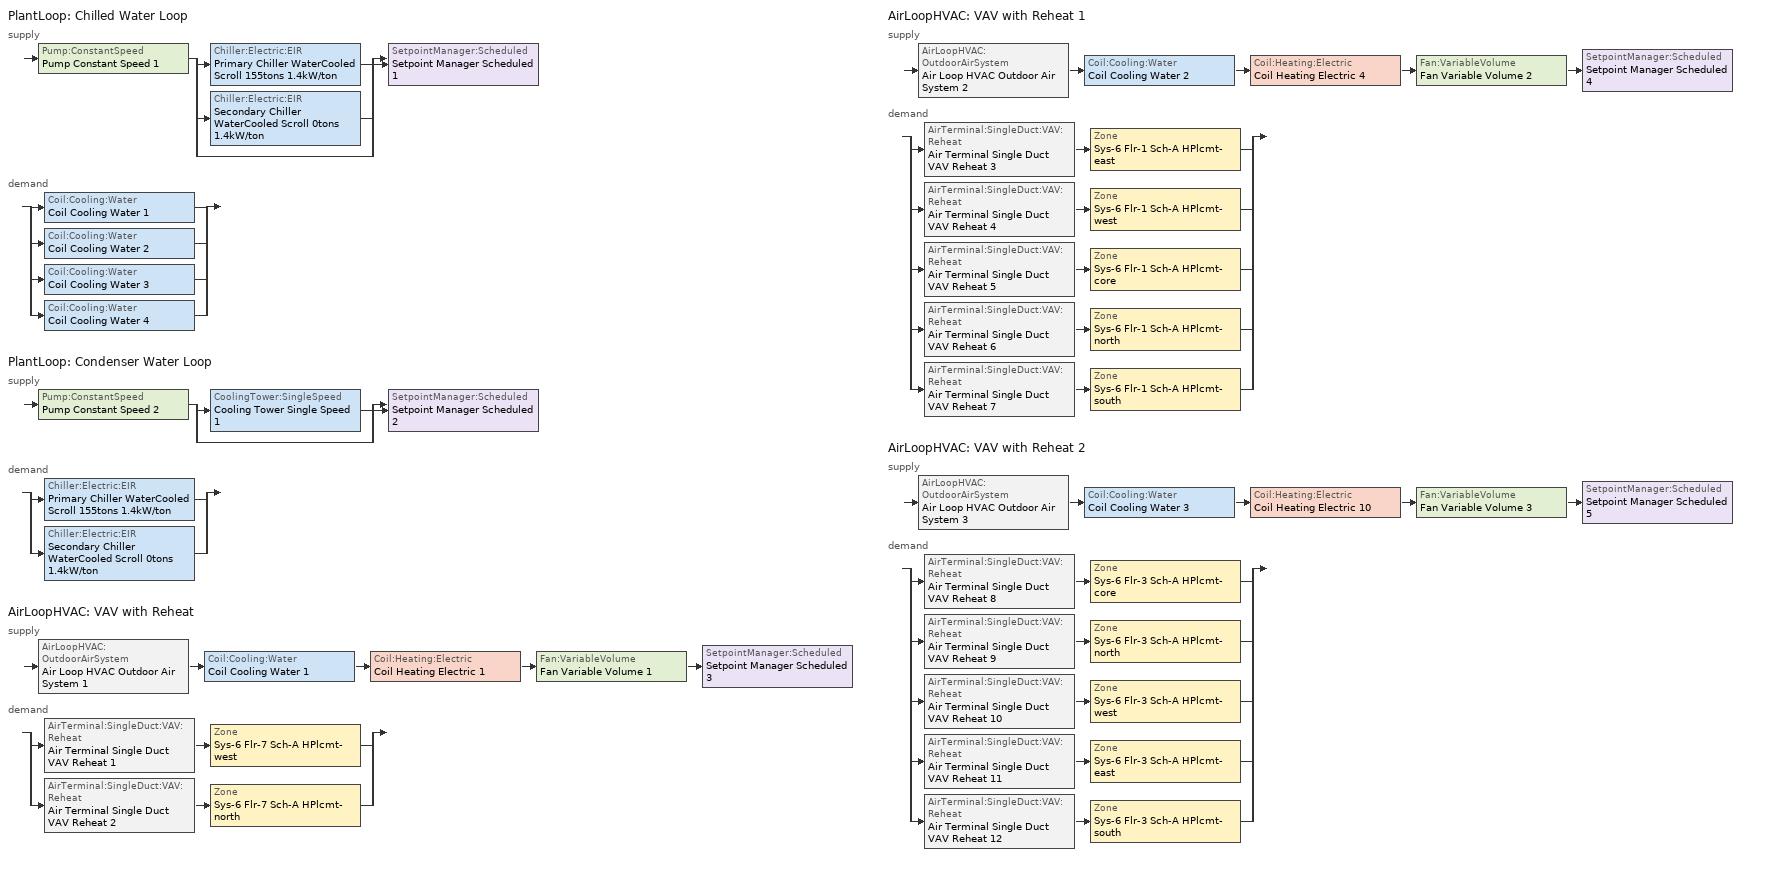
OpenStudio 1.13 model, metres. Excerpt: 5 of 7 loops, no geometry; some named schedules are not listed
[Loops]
PlantLoop 'Chilled Water Loop'
 supply: Pump:ConstantSpeed 'Pump Constant Speed 1' > split
  | Chiller:Electric:EIR 'Primary Chiller WaterCooled Scroll 155tons 1.4kW/ton'
  | Chiller:Electric:EIR 'Secondary Chiller WaterCooled Scroll 0tons 1.4kW/ton'
  | bypass
  join > SetpointManager:Scheduled 'Setpoint Manager Scheduled 1'
 demand: split
  | Coil:Cooling:Water 'Coil Cooling Water 1'
  | Coil:Cooling:Water 'Coil Cooling Water 2'
  | Coil:Cooling:Water 'Coil Cooling Water 3'
  | Coil:Cooling:Water 'Coil Cooling Water 4'
PlantLoop 'Condenser Water Loop'
 supply: Pump:ConstantSpeed 'Pump Constant Speed 2' > split
  | CoolingTower:SingleSpeed 'Cooling Tower Single Speed 1'
  | bypass
  join > SetpointManager:Scheduled 'Setpoint Manager Scheduled 2'
 demand: split
  | Chiller:Electric:EIR 'Primary Chiller WaterCooled Scroll 155tons 1.4kW/ton'
  | Chiller:Electric:EIR 'Secondary Chiller WaterCooled Scroll 0tons 1.4kW/ton'
AirLoopHVAC 'VAV with Reheat'
 supply: AirLoopHVAC:OutdoorAirSystem 'Air Loop HVAC Outdoor Air System 1' > Coil:Cooling:Water 'Coil Cooling Water 1' > Coil:Heating:Electric 'Coil Heating Electric 1' > Fan:VariableVolume 'Fan Variable Volume 1' > SetpointManager:Scheduled 'Setpoint Manager Scheduled 3'
 demand: split
  | AirTerminal:SingleDuct:VAV:Reheat 'Air Terminal Single Duct VAV Reheat 1' > Zone 'Sys-6 Flr-7 Sch-A HPlcmt-west'
  | AirTerminal:SingleDuct:VAV:Reheat 'Air Terminal Single Duct VAV Reheat 2' > Zone 'Sys-6 Flr-7 Sch-A HPlcmt-north'
AirLoopHVAC 'VAV with Reheat 1'
 supply: AirLoopHVAC:OutdoorAirSystem 'Air Loop HVAC Outdoor Air System 2' > Coil:Cooling:Water 'Coil Cooling Water 2' > Coil:Heating:Electric 'Coil Heating Electric 4' > Fan:VariableVolume 'Fan Variable Volume 2' > SetpointManager:Scheduled 'Setpoint Manager Scheduled 4'
 demand: split
  | AirTerminal:SingleDuct:VAV:Reheat 'Air Terminal Single Duct VAV Reheat 3' > Zone 'Sys-6 Flr-1 Sch-A HPlcmt-east'
  | AirTerminal:SingleDuct:VAV:Reheat 'Air Terminal Single Duct VAV Reheat 4' > Zone 'Sys-6 Flr-1 Sch-A HPlcmt-west'
  | AirTerminal:SingleDuct:VAV:Reheat 'Air Terminal Single Duct VAV Reheat 5' > Zone 'Sys-6 Flr-1 Sch-A HPlcmt-core'
  | AirTerminal:SingleDuct:VAV:Reheat 'Air Terminal Single Duct VAV Reheat 6' > Zone 'Sys-6 Flr-1 Sch-A HPlcmt-north'
  | AirTerminal:SingleDuct:VAV:Reheat 'Air Terminal Single Duct VAV Reheat 7' > Zone 'Sys-6 Flr-1 Sch-A HPlcmt-south'
AirLoopHVAC 'VAV with Reheat 2'
 supply: AirLoopHVAC:OutdoorAirSystem 'Air Loop HVAC Outdoor Air System 3' > Coil:Cooling:Water 'Coil Cooling Water 3' > Coil:Heating:Electric 'Coil Heating Electric 10' > Fan:VariableVolume 'Fan Variable Volume 3' > SetpointManager:Scheduled 'Setpoint Manager Scheduled 5'
 demand: split
  | AirTerminal:SingleDuct:VAV:Reheat 'Air Terminal Single Duct VAV Reheat 8' > Zone 'Sys-6 Flr-3 Sch-A HPlcmt-core'
  | AirTerminal:SingleDuct:VAV:Reheat 'Air Terminal Single Duct VAV Reheat 9' > Zone 'Sys-6 Flr-3 Sch-A HPlcmt-north'
  | AirTerminal:SingleDuct:VAV:Reheat 'Air Terminal Single Duct VAV Reheat 10' > Zone 'Sys-6 Flr-3 Sch-A HPlcmt-west'
  | AirTerminal:SingleDuct:VAV:Reheat 'Air Terminal Single Duct VAV Reheat 11' > Zone 'Sys-6 Flr-3 Sch-A HPlcmt-east'
  | AirTerminal:SingleDuct:VAV:Reheat 'Air Terminal Single Duct VAV Reheat 12' > Zone 'Sys-6 Flr-3 Sch-A HPlcmt-south'
[Sizing:Zone] Zone Cooling Design Supply Air Temperature Input Method=SupplyAirTemperature; Zone Cooling Design Supply Air Temperature {C}=13; Zone Cooling Design Supply Air Temperature Difference {deltaC}=11.11; Zone Heating Design Supply Air Temperature Input Method=SupplyAirTemperature; Zone Heating Design Supply Air Temperature {C}=43; Zone Heating Design Supply Air Temperature Difference {deltaC}=11.11; Zone Cooling Design Supply Air Humidity Ratio {kg-H2O/kg-air}=0.0085; Zone Heating Design Supply Air Humidity Ratio {kg-H2O/kg-air}=0.008; Zone Heating Sizing Factor=1.3; Zone Cooling Sizing Factor=1.1; Cooling Design Air Flow Method=DesignDay; Heating Design Air Flow Method=DesignDay; Account for Dedicated Outdoor Air System=No; Dedicated Outdoor Air System Control Strategy=NeutralSupplyAir; Dedicated Outdoor Air Low Setpoint Temperature for Design {C}=autosize; Dedicated Outdoor Air High Setpoint Temperature for Design {C}=autosize
Sys-6 Flr-1 Sch-A HPlcmt-north; Sys-6 Flr-1 Sch-A HPlcmt-east; Sys-6 Flr-1 Sch-A HPlcmt-west; Sys-6 Flr-1 Sch-A HPlcmt-south; Sys-6 Flr-1 Sch-A HPlcmt-core; Sys-6 Flr-3 Sch-A HPlcmt-north; Sys-6 Flr-3 Sch-A HPlcmt-east; Sys-6 Flr-3 Sch-A HPlcmt-west; Sys-6 Flr-3 Sch-A HPlcmt-south; Sys-6 Flr-3 Sch-A HPlcmt-core; Sys-6 Flr-7 Sch-A HPlcmt-north; Sys-6 Flr-7 Sch-A HPlcmt-west
[Zone equipment]
Sys-6 Flr-1 Sch-A HPlcmt-north: Air Terminal Single Duct VAV Reheat 6, Zone HVAC Baseboard Convective Electric 6
Sys-6 Flr-1 Sch-A HPlcmt-east: Air Terminal Single Duct VAV Reheat 3, Zone HVAC Baseboard Convective Electric 3
Sys-6 Flr-1 Sch-A HPlcmt-west: Air Terminal Single Duct VAV Reheat 4, Zone HVAC Baseboard Convective Electric 4
Sys-6 Flr-1 Sch-A HPlcmt-south: Air Terminal Single Duct VAV Reheat 7, Zone HVAC Baseboard Convective Electric 7
Sys-6 Flr-1 Sch-A HPlcmt-core: Air Terminal Single Duct VAV Reheat 5, Zone HVAC Baseboard Convective Electric 5
Sys-6 Flr-3 Sch-A HPlcmt-north: Air Terminal Single Duct VAV Reheat 9, Zone HVAC Baseboard Convective Electric 9
Sys-6 Flr-3 Sch-A HPlcmt-east: Air Terminal Single Duct VAV Reheat 11, Zone HVAC Baseboard Convective Electric 11
Sys-6 Flr-3 Sch-A HPlcmt-west: Air Terminal Single Duct VAV Reheat 10, Zone HVAC Baseboard Convective Electric 10
Sys-6 Flr-3 Sch-A HPlcmt-south: Air Terminal Single Duct VAV Reheat 12, Zone HVAC Baseboard Convective Electric 12
Sys-6 Flr-3 Sch-A HPlcmt-core: Air Terminal Single Duct VAV Reheat 8, Zone HVAC Baseboard Convective Electric 8
Sys-6 Flr-7 Sch-A HPlcmt-north: Air Terminal Single Duct VAV Reheat 2, Zone HVAC Baseboard Convective Electric 2
Sys-6 Flr-7 Sch-A HPlcmt-west: Air Terminal Single Duct VAV Reheat 1, Zone HVAC Baseboard Convective Electric 1
[PlantLoop] Plant Loop Volume {m3}=Autocalculate; Load Distribution Scheme=Optimal
Chilled Water Loop; Condenser Water Loop
[Sizing:Plant] Loop Design Temperature Difference {deltaC}=6; Sizing Option=NonCoincident; Zone Timesteps in Averaging Window=1; Coincident Sizing Factor Mode=None
Name | Loop Type | Design Loop Exit Temperature {C}
Chilled Water Loop | Cooling | 7
Condenser Water Loop | Condenser | 29
[Pump:ConstantSpeed] Rated Flow Rate {m3/s}=autosize; Rated Pump Head {Pa}=179352; Rated Power Consumption {W}=autosize; Fraction of Motor Inefficiencies to Fluid Stream=0; Pump Control Type=Intermittent
Name | Motor Efficiency
Pump Constant Speed 1 | 0.917
Pump Constant Speed 2 | 0.93
[Chiller:Electric:EIR] Reference COP {W/W}=2.50142; Minimum Part Load Ratio=0.25; Minimum Unloading Ratio=0.25; Condenser Type=WaterCooled; Chiller Flow Mode=LeavingSetpointModulated; Design Heat Recovery Water Flow Rate {m3/s}=0; Sizing Factor=1; Basin Heater Capacity {W/K}=0; Basin Heater Setpoint Temperature {C}=10
Name | Reference Capacity {W} | Cooling Capacity Function of Temperature Curve | Electric Input to Cooling Output Ratio Function of Temperature Curve | Electric Input to Cooling Output Ratio Function of Part Load Ratio Curve
Primary Chiller WaterCooled Scroll 155tons 1.4kW/ton | 543881 | WaterCooled_Scroll_CAPFT_NECB2011 | WaterCooled_Scroll_EIRFT_NECB2011 | WaterCooled_Scroll_EIRFPLR_NECB2011
Secondary Chiller WaterCooled Scroll 0tons 1.4kW/ton | 0.001 | WaterCooled_Scroll_CAPFT_NECB2011 1 | WaterCooled_Scroll_EIRFT_NECB2011 1 | WaterCooled_Scroll_EIRFPLR_NECB2011 1
[SetpointManager:Scheduled] Control Variable=Temperature
Name | Schedule
Setpoint Manager Scheduled 1 | CHW Temp
Setpoint Manager Scheduled 2 | CW Temp
Setpoint Manager Scheduled 3 | Supply Air Temp
Setpoint Manager Scheduled 4 | Supply Air Temp 1
Setpoint Manager Scheduled 5 | Supply Air Temp 2
[CoolingTower:SingleSpeed]
Cooling Tower Single Speed 1: Design Water Flow Rate {m3/s}=autosize; Design Air Flow Rate {m3/s}=autosize; Fan Power at Design Air Flow Rate {W}=11419.6; U-Factor Times Area Value at Design Air Flow Rate {W/K}=autosize; Air Flow Rate in Free Convection Regime {m3/s}=autosize; U-Factor Times Area Value at Free Convection Air Flow Rate {W/K}=autosize; Performance Input Method=UFactorTimesAreaAndDesignWaterFlowRate; Free Convection Capacity {W}=0; Basin Heater Capacity {W/K}=0; Evaporation Loss Mode=LossFactor; Evaporation Loss Factor {percent/K}=0.2; Drift Loss Percent {percent}=0.008; Blowdown Calculation Mode=ConcentrationRatio; Blowdown Concentration Ratio=3; Capacity Control=FanCycling; Number of Cells=1; Cell Control=MinimalCell; Cell Minimum  Water Flow Rate Fraction=0.33; Cell Maximum Water Flow Rate Fraction=2.5; Sizing Factor=1
[AirLoopHVAC] Design Supply Air Flow Rate {m3/s}=AutoSize
Name | Availability Schedule | Availability Manager
VAV with Reheat | VAV with Reheat Occ Sch | Availability Manager Night Cycle 1
VAV with Reheat 1 | VAV with Reheat 1 Occ Sch | Availability Manager Night Cycle 2
VAV with Reheat 2 | VAV with Reheat 2 Occ Sch | Availability Manager Night Cycle 3
[Sizing:System] Type of Load to Size On=Sensible; Minimum System Air Flow Ratio=0.3; Preheat Design Temperature {C}=7; Preheat Design Humidity Ratio {kg-H2O/kg-Air}=0.008; Precool Design Temperature {C}=13; Precool Design Humidity Ratio {kg-H2O/kg-Air}=0.008; Central Cooling Design Supply Air Temperature {C}=13; Central Heating Design Supply Air Temperature {C}=13.1; Sizing Option=NonCoincident; 100% Outdoor Air in Cooling=No; 100% Outdoor Air in Heating=No; Central Cooling Design Supply Air Humidity Ratio {kg-H2O/kg-Air}=0.0085; Central Heating Design Supply Air Humidity Ratio {kg-H2O/kg-Air}=0.008; Cooling Design Air Flow Method=DesignDay; Cooling Design Air Flow Rate {m3/s}=0; Heating Design Air Flow Method=DesignDay; Heating Design Air Flow Rate {m3/s}=0; System Outdoor Air Method=ZoneSum; Zone Maximum Outdoor Air Fraction=1; Cooling Supply Air Flow Rate Per Floor Area {m3/s-m2}=0.00996765; Cooling Fraction of Autosized Cooling Supply Air Flow Rate=1; Cooling Supply Air Flow Rate Per Unit Cooling Capacity {m3/s-W}=3.94755e-05; Heating Supply Air Flow Rate Per Floor Area {m3/s-m2}=0.00996765; Heating Fraction of Autosized Heating Supply Air Flow Rate=1; Heating Fraction of Autosized Cooling Supply Air Flow Rate=1; Heating Supply Air Flow Rate Per Unit Heating Capacity {m3/s-W}=3.15882e-05; Cooling Design Capacity Method=CoolingDesignCapacity; Cooling Design Capacity {W}=autosize; Cooling Design Capacity Per Floor Area {W/m2}=234.7; Fraction of Autosized Cooling Design Capacity=1; Heating Design Capacity Method=HeatingDesignCapacity; Heating Design Capacity {W}=autosize; Heating Design Capacity Per Floor Area {W/m2}=157; Fraction of Autosized Heating Design Capacity=1; Central Cooling Capacity Control Method=OnOff
Name | Design Outdoor Air Flow Rate {m3/s}
VAV with Reheat | 1.33404
VAV with Reheat 1 | 2.56425
VAV with Reheat 2 | 2.47625
[Fan:VariableVolume] Availability Schedule=Always On Discrete; Fan Efficiency=0.549965; Pressure Rise {Pa}=1458.33; Maximum Flow Rate {m3/s}=Autosize; Fan Power Minimum Flow Rate Input Method=Fraction; Fan Power Minimum Air Flow Rate {m3/s}=0; Motor Efficiency=0.8461; Motor In Airstream Fraction=1; Fan Power Coefficient 5=0
Name | Fan Power Minimum Flow Fraction | Fan Power Coefficient 1 | Fan Power Coefficient 2 | Fan Power Coefficient 3 | Fan Power Coefficient 4
Fan Variable Volume 1 | 0.68 | -2.4176 | 9.5874 | -11.559 | 5.4009
Fan Variable Volume 2; Fan Variable Volume 3 | 0.5 | -4.1457 | 16.803 | -19.471 | 7.8488
[Coil:Heating:Electric] Availability Schedule=Always On Discrete
Coil Heating Electric 1; Coil Heating Electric 2; Coil Heating Electric 3; Coil Heating Electric 4; Coil Heating Electric 5; Coil Heating Electric 6; Coil Heating Electric 7; Coil Heating Electric 8; Coil Heating Electric 9; Coil Heating Electric 10; Coil Heating Electric 11; Coil Heating Electric 12; Coil Heating Electric 13; Coil Heating Electric 14; Coil Heating Electric 15
[Coil:Cooling:Water] Availability Schedule=Always On Discrete
Coil Cooling Water 1; Coil Cooling Water 2; Coil Cooling Water 3; Coil Cooling Water 4
[Controller:OutdoorAir] Minimum Outdoor Air Flow Rate {m3/s}=Autosize; Maximum Outdoor Air Flow Rate {m3/s}=Autosize; Economizer Control Type=DifferentialEnthalpy; Economizer Control Action Type=ModulateFlow; Lockout Type=NoLockout; Minimum Limit Type=FixedMinimum; High Humidity Control=No; Heat Recovery Bypass Control Type=BypassWhenWithinEconomizerLimits
Name | Minimum Outdoor Air Schedule | Controller Mechanical Ventilation
Controller Outdoor Air 1 | VAV with Reheat Occ Sch | Controller Mechanical Ventilation 1
Controller Outdoor Air 2 | VAV with Reheat 1 Occ Sch | Controller Mechanical Ventilation 2
Controller Outdoor Air 3 | VAV with Reheat 2 Occ Sch | Controller Mechanical Ventilation 3
[Controller:MechanicalVentilation] Availability Schedule=Always On Discrete; System Outdoor Air Method=ZoneSum
Controller Mechanical Ventilation 1; Controller Mechanical Ventilation 2; Controller Mechanical Ventilation 3
[AirLoopHVAC:OutdoorAirSystem]
Name | Controller
Air Loop HVAC Outdoor Air System 1 | Controller Outdoor Air 1
Air Loop HVAC Outdoor Air System 2 | Controller Outdoor Air 2
Air Loop HVAC Outdoor Air System 3 | Controller Outdoor Air 3
[Controller:WaterCoil] Action=Reverse; Minimum Actuated Flow {m3/s}=0
Name | Water Coil
Controller Water Coil 1 | Coil Cooling Water 1
Controller Water Coil 2 | Coil Cooling Water 2
Controller Water Coil 3 | Coil Cooling Water 3
Controller Water Coil 4 | Coil Cooling Water 4
[AirTerminal:SingleDuct:VAV:Reheat] Availability Schedule=Always On Discrete; Maximum Air Flow Rate {m3/s}=AutoSize; Zone Minimum Air Flow Input Method=FixedFlowRate; Maximum Hot Water or Steam Flow Rate {m3/s}=AutoSize; Minimum Hot Water or Steam Flow Rate {m3/s}=0; Convergence Tolerance=0.001; Damper Heating Action=Normal; Maximum Flow per Zone Floor Area During Reheat {m3/s-m2}=AutoSize; Maximum Flow Fraction During Reheat=AutoSize; Maximum Reheat Air Temperature {C}=43; Control For Outdoor Air=No
Name | Constant Minimum Air Flow Fraction | Fixed Minimum Air Flow Rate {m3/s} | Reheat Coil
Air Terminal Single Duct VAV Reheat 1 | 0.3 | 1.56736 | Coil Heating Electric 2
Air Terminal Single Duct VAV Reheat 2 | 0.3 | 5.55885 | Coil Heating Electric 3
Air Terminal Single Duct VAV Reheat 3 | 0.3 | 0.40395 | Coil Heating Electric 5
Air Terminal Single Duct VAV Reheat 4 | 0.3 | 0.40395 | Coil Heating Electric 6
Air Terminal Single Duct VAV Reheat 5 | 0.3 | 5.06465 | Coil Heating Electric 7
Air Terminal Single Duct VAV Reheat 6 | 0.317638 | 0.626826 | Coil Heating Electric 8
Air Terminal Single Duct VAV Reheat 7 | 0.3 | 0.626839 | Coil Heating Electric 9
Air Terminal Single Duct VAV Reheat 8 | 0.3 | 5.06465 | Coil Heating Electric 11
Air Terminal Single Duct VAV Reheat 9 | 0.3 | 0.626826 | Coil Heating Electric 12
Air Terminal Single Duct VAV Reheat 10 | 0.3 | 0.40395 | Coil Heating Electric 13
Air Terminal Single Duct VAV Reheat 11 | 0.3 | 0.40395 | Coil Heating Electric 14
Air Terminal Single Duct VAV Reheat 12 | 0.3 | 0.626839 | Coil Heating Electric 15
[ZoneHVAC:Baseboard:Convective:Electric] Availability Schedule=Always On Discrete; Nominal Capacity {W}=autosize; Efficiency=1
Zone HVAC Baseboard Convective Electric 1; Zone HVAC Baseboard Convective Electric 2; Zone HVAC Baseboard Convective Electric 3; Zone HVAC Baseboard Convective Electric 4; Zone HVAC Baseboard Convective Electric 5; Zone HVAC Baseboard Convective Electric 6; Zone HVAC Baseboard Convective Electric 7; Zone HVAC Baseboard Convective Electric 8; Zone HVAC Baseboard Convective Electric 9; Zone HVAC Baseboard Convective Electric 10; Zone HVAC Baseboard Convective Electric 11; Zone HVAC Baseboard Convective Electric 12
[AvailabilityManager:NightCycle] Control Type=CycleOnAny; Thermostat Tolerance {deltaC}=1; Cycling Run Time {s}=3600
Availability Manager Night Cycle 1; Availability Manager Night Cycle 2; Availability Manager Night Cycle 3
[Schedule:Ruleset]
Name | Default Day Schedule | Summer Design Day Schedule | Winter Design Day Schedule
CHW Temp | Schedule Day 3
CW Temp | Schedule Day 4
Supply Air Temp | Supply Air Temp Default
Supply Air Temp 1 | Supply Air Temp Default 1
Supply Air Temp 2 | Supply Air Temp Default 2
VAV with Reheat Occ Sch | VAV with Reheat Occ Sch Default | VAV with Reheat Occ Sch Summer Design Day | VAV with Reheat Occ Sch Winter Design Day
VAV with Reheat 1 Occ Sch | VAV with Reheat 1 Occ Sch Default | VAV with Reheat 1 Occ Sch Summer Design Day | VAV with Reheat 1 Occ Sch Winter Design Day
VAV with Reheat 2 Occ Sch | VAV with Reheat 2 Occ Sch Default | VAV with Reheat 2 Occ Sch Summer Design Day | VAV with Reheat 2 Occ Sch Winter Design Day
[Schedule:Day]
Schedule Day 3: 1, 0, 7, 2, 0, 7, 3, 0, 7, 4, 0, 7, 5, 0, 7, 6, 0, 7, 7, 0, 7, 8, 0, 7, 9, 0, 7, 10, 0, 7, 11, 0, 7, 12, 0, 7, 13, 0, 7, 14, 0, 7, 15, 0, 7, 16, 0, 7, 17, 0, 7, 18, 0, 7, 19, 0, 7, 20, 0, 7, 21, 0, 7, 22, 0, 7, 23, 0, 7, 24, 0, 7
Schedule Day 4: 1, 0, 29, 2, 0, 29, 3, 0, 29, 4, 0, 29, 5, 0, 29, 6, 0, 29, 7, 0, 29, 8, 0, 29, 9, 0, 29, 10, 0, 29, 11, 0, 29, 12, 0, 29, 13, 0, 29, 14, 0, 29, 15, 0, 29, 16, 0, 29, 17, 0, 29, 18, 0, 29, 19, 0, 29, 20, 0, 29, 21, 0, 29, 22, 0, 29, 23, 0, 29, 24, 0, 29
Supply Air Temp Default; Supply Air Temp Default 1; Supply Air Temp Default 2: 24, 0, 13
VAV with Reheat Occ Sch Default; VAV with Reheat Occ Sch Winter Design Day; VAV with Reheat Occ Sch Summer Design Day; VAV with Reheat 1 Occ Sch Default; VAV with Reheat 1 Occ Sch Winter Design Day; VAV with Reheat 1 Occ Sch Summer Design Day; VAV with Reheat 2 Occ Sch Default; VAV with Reheat 2 Occ Sch Winter Design Day; VAV with Reheat 2 Occ Sch Summer Design Day: 24, 0, 1
[Schedule:Rule] Date Specification Type=DateRange; Start Month=1; Start Day=1; End Month=12
Name | Schedule Ruleset | Rule Order | Day Schedule | Apply Sunday | Apply Monday | Apply Tuesday | Apply Wednesday | Apply Thursday | Apply Friday | Apply Saturday | End Day
wkdCHW Temp rule | CHW Temp | 2 | wkdCHW Temp 1 | No | Yes | Yes | Yes | Yes | Yes | No | 31
satCHW Temprule | CHW Temp | 1 | satCHW Temp 1 | No | No | No | No | No | No | Yes | 31
sunCHW Temprule | CHW Temp | 0 | sunCHW Temp 1 | Yes | No | No | No | No | No | No | 31
wkdCW Temp rule | CW Temp | 2 | wkdCW Temp 1 | No | Yes | Yes | Yes | Yes | Yes | No | 31
satCW Temprule | CW Temp | 1 | satCW Temp 1 | No | No | No | No | No | No | Yes | 31
sunCW Temprule | CW Temp | 0 | sunCW Temp 1 | Yes | No | No | No | No | No | No | 31
VAV with Reheat Occ Sch Monday Rule | VAV with Reheat Occ Sch | 6 | VAV with Reheat Occ Sch Monday |  | Yes |  |  |  |  |  | 25
VAV with Reheat Occ Sch Tuesday Rule | VAV with Reheat Occ Sch | 5 | VAV with Reheat Occ Sch Tuesday |  |  | Yes |  |  |  |  | 26
VAV with Reheat Occ Sch Wednesday Rule | VAV with Reheat Occ Sch | 4 | VAV with Reheat Occ Sch Wednesday |  |  |  | Yes |  |  |  | 27
VAV with Reheat Occ Sch Thursday Rule | VAV with Reheat Occ Sch | 3 | VAV with Reheat Occ Sch Thursday |  |  |  |  | Yes |  |  | 28
VAV with Reheat Occ Sch Friday Rule | VAV with Reheat Occ Sch | 2 | VAV with Reheat Occ Sch Friday |  |  |  |  |  | Yes |  | 29
VAV with Reheat Occ Sch Saturday Rule | VAV with Reheat Occ Sch | 1 | VAV with Reheat Occ Sch Saturday |  |  |  |  |  |  | Yes | 30
VAV with Reheat Occ Sch Sunday Rule | VAV with Reheat Occ Sch | 0 | VAV with Reheat Occ Sch Sunday | Yes |  |  |  |  |  |  | 31
VAV with Reheat 1 Occ Sch Monday Rule | VAV with Reheat 1 Occ Sch | 6 | VAV with Reheat 1 Occ Sch Monday |  | Yes |  |  |  |  |  | 25
VAV with Reheat 1 Occ Sch Tuesday Rule | VAV with Reheat 1 Occ Sch | 5 | VAV with Reheat 1 Occ Sch Tuesday |  |  | Yes |  |  |  |  | 26
VAV with Reheat 1 Occ Sch Wednesday Rule | VAV with Reheat 1 Occ Sch | 4 | VAV with Reheat 1 Occ Sch Wednesday |  |  |  | Yes |  |  |  | 27
VAV with Reheat 1 Occ Sch Thursday Rule | VAV with Reheat 1 Occ Sch | 3 | VAV with Reheat 1 Occ Sch Thursday |  |  |  |  | Yes |  |  | 28
VAV with Reheat 1 Occ Sch Friday Rule | VAV with Reheat 1 Occ Sch | 2 | VAV with Reheat 1 Occ Sch Friday |  |  |  |  |  | Yes |  | 29
VAV with Reheat 1 Occ Sch Saturday Rule | VAV with Reheat 1 Occ Sch | 1 | VAV with Reheat 1 Occ Sch Saturday |  |  |  |  |  |  | Yes | 30
VAV with Reheat 1 Occ Sch Sunday Rule | VAV with Reheat 1 Occ Sch | 0 | VAV with Reheat 1 Occ Sch Sunday | Yes |  |  |  |  |  |  | 31
VAV with Reheat 2 Occ Sch Monday Rule | VAV with Reheat 2 Occ Sch | 6 | VAV with Reheat 2 Occ Sch Monday |  | Yes |  |  |  |  |  | 25
VAV with Reheat 2 Occ Sch Tuesday Rule | VAV with Reheat 2 Occ Sch | 5 | VAV with Reheat 2 Occ Sch Tuesday |  |  | Yes |  |  |  |  | 26
VAV with Reheat 2 Occ Sch Wednesday Rule | VAV with Reheat 2 Occ Sch | 4 | VAV with Reheat 2 Occ Sch Wednesday |  |  |  | Yes |  |  |  | 27
VAV with Reheat 2 Occ Sch Thursday Rule | VAV with Reheat 2 Occ Sch | 3 | VAV with Reheat 2 Occ Sch Thursday |  |  |  |  | Yes |  |  | 28
VAV with Reheat 2 Occ Sch Friday Rule | VAV with Reheat 2 Occ Sch | 2 | VAV with Reheat 2 Occ Sch Friday |  |  |  |  |  | Yes |  | 29
VAV with Reheat 2 Occ Sch Saturday Rule | VAV with Reheat 2 Occ Sch | 1 | VAV with Reheat 2 Occ Sch Saturday |  |  |  |  |  |  | Yes | 30
[Schedule:Constant]
Always On Discrete: Value=1
[Curve:Biquadratic] Minimum Value of x=5; Maximum Value of x=10; Minimum Value of y=24; Maximum Value of y=35
Name | Coefficient1 Constant | Coefficient2 x | Coefficient3 x**2 | Coefficient4 y | Coefficient5 y**2 | Coefficient6 x*y
WaterCooled_Scroll_CAPFT_NECB2011; WaterCooled_Scroll_CAPFT_NECB2011 1 | 0.94418 | 0.0337102 | 9.75564e-05 | -0.00322114 | -4.91832e-05 | -0.000177584
WaterCooled_Scroll_EIRFT_NECB2011; WaterCooled_Scroll_EIRFT_NECB2011 1 | 0.727393 | -0.0118922 | 0.000541177 | 0.00187934 | 0.000473461 | -0.000711472
[Curve:Quadratic] Coefficient1 Constant=0.04412; Coefficient2 x=0.640367; Coefficient3 x**2=0.319555; Minimum Value of x=0; Maximum Value of x=1
WaterCooled_Scroll_EIRFPLR_NECB2011; WaterCooled_Scroll_EIRFPLR_NECB2011 1
